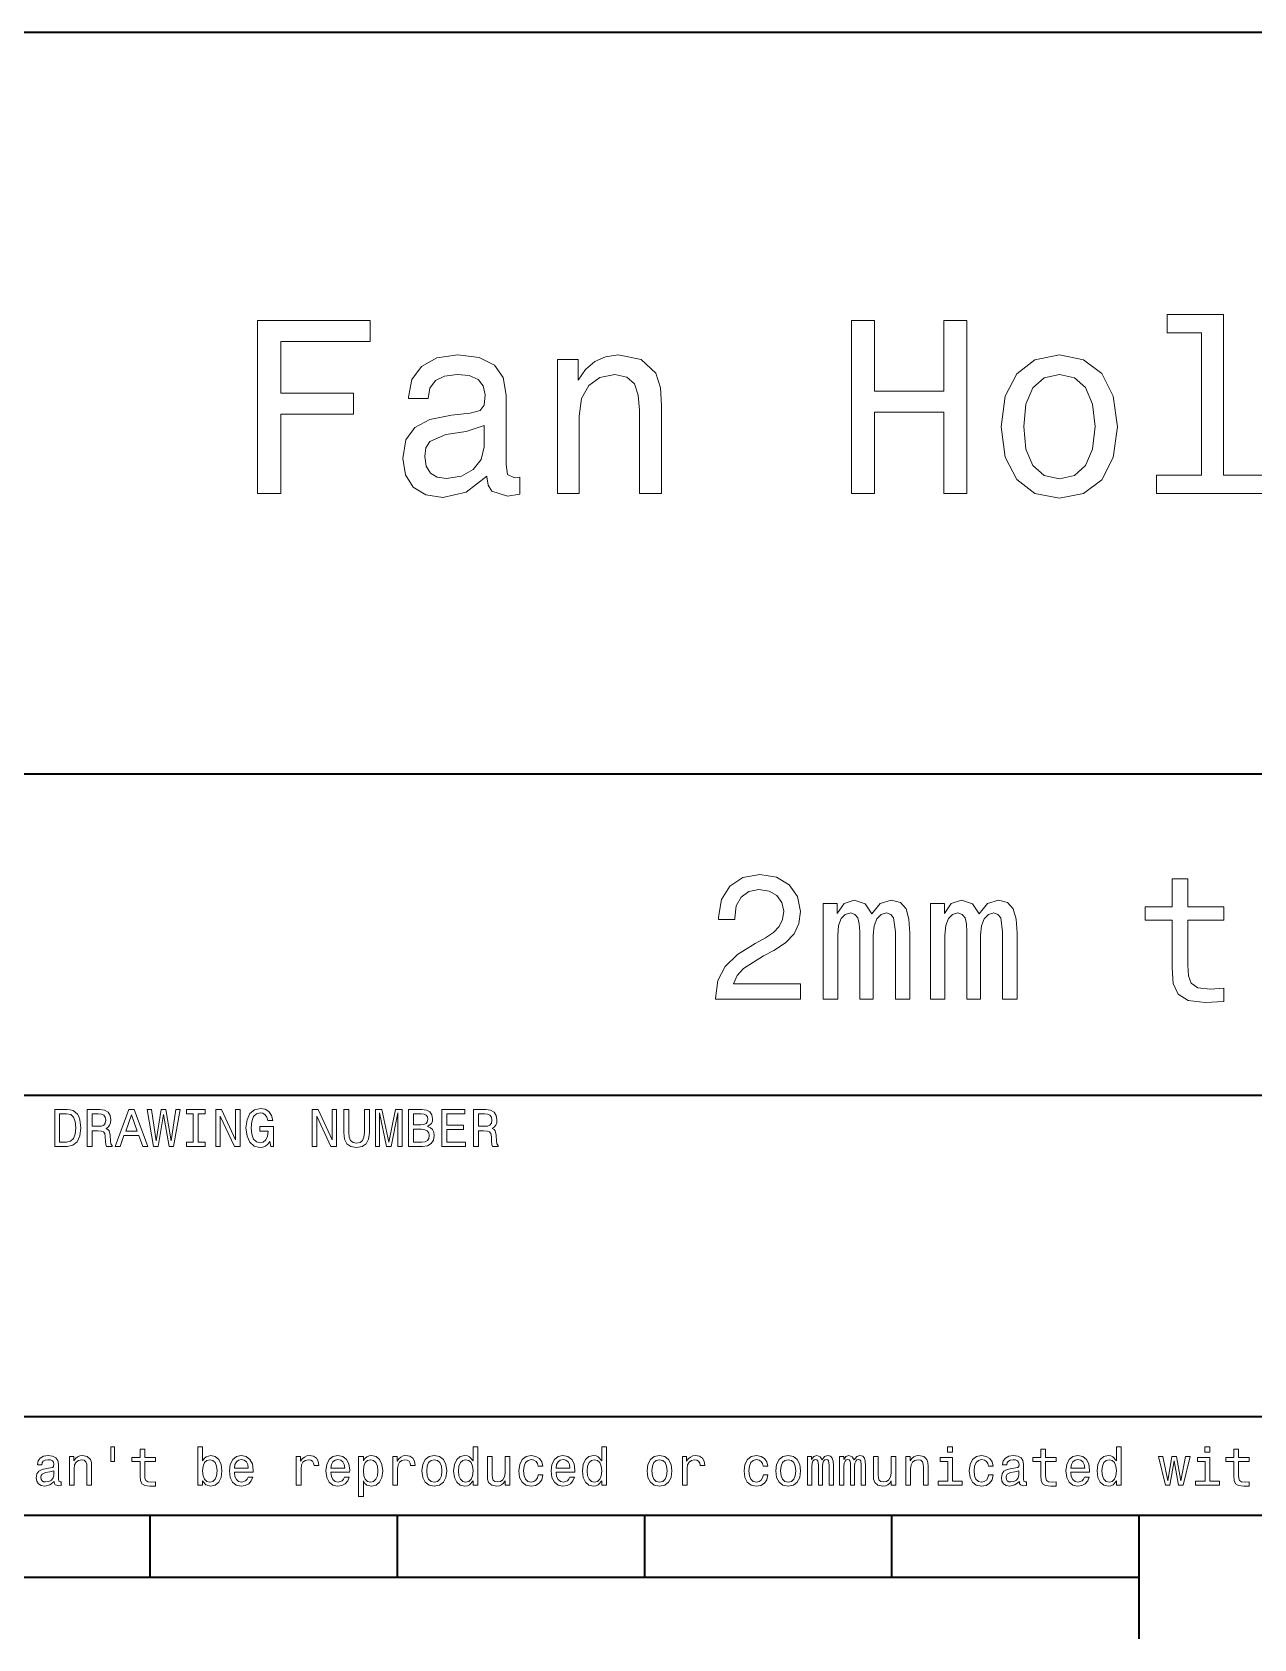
# Model space of a CAD drawing. Extents: x 0 to 420, y 0 to 297.
# Drawn here: x 265.2 to 314.6, y 5 to 70 of the extents above; entities that cross this region are included whole.
import ezdxf

# ---------------------------------------------------------------- set-up
doc = ezdxf.new("R2010")
doc.units = 0

msp = doc.modelspace()

# ---------------------------------------------------------------- linework, layer by layer
at = {"color": 7, "lineweight": 35}
for p, q in [((220, 70), (410, 70)), ((220, 40), (385, 40)), ((220, 27), (385, 27)), ((220, 14), (385, 14)), ((10, 10), (410, 10)), ((220, 10), (410, 10)), ((270, 10), (270, 7.5)), ((280, 10), (280, 7.5)), ((290, 10), (290, 7.5)), ((300, 10), (300, 7.5)), ((310, 10), (310, 5)), ((110, 7.5), (310, 7.5))]:
    msp.add_line(p, q, dxfattribs=at)
at = {"color": 7, "lineweight": 13}
for points in [[(312.533142, 57.82925), (312.533142, 52.079971), (310.707489, 52.079971), (310.707489, 51.333572), (315.236298, 51.333572), (315.236298, 52.079971), (313.420746, 52.079971), (313.420746, 58.575645), (311.141205, 58.575645), (311.141205, 57.82925)], [(274.355896, 51.333572), (275.293945, 51.333572), (275.293945, 54.551151), (278.239197, 54.551151), (278.239197, 55.388329), (275.293945, 55.388329), (275.293945, 57.486309), (278.914978, 57.486309), (278.914978, 58.333572), (274.355896, 58.333572)], [(298.371765, 51.333572), (299.309784, 51.333572), (299.309784, 54.621758), (302.113831, 54.621758), (302.113831, 51.333572), (303.041779, 51.333572), (303.041779, 58.333572), (302.113831, 58.333572), (302.113831, 55.479107), (299.309784, 55.479107), (299.309784, 58.333572), (298.371765, 58.333572)], [(283.625366, 52.039623), (283.625366, 52.009365), (283.675781, 51.666424), (283.827087, 51.424351), (284.462524, 51.232708), (284.956757, 51.3134), (284.956757, 51.999279), (284.744965, 51.969021), (284.462524, 52.100143), (284.412109, 52.503601), (284.412109, 55.307636), (284.291077, 56.023773), (283.938049, 56.528095), (283.322754, 56.830688), (282.455322, 56.941643), (281.608063, 56.820602), (280.982697, 56.477665), (280.589325, 55.943081), (280.458221, 55.23703), (280.458221, 55.176514), (281.255035, 55.176514), (281.325653, 55.600143), (281.547546, 55.902737), (281.910645, 56.084293), (282.425079, 56.1549), (282.919312, 56.104465), (283.272339, 55.953171), (283.484131, 55.690922), (283.554749, 55.327808), (283.514404, 54.904179), (283.353027, 54.692364), (282.949554, 54.591499), (282.193085, 54.510807), (281.325653, 54.32925), (280.710358, 54.006485), (280.34726, 53.502159), (280.236298, 52.755764), (280.337158, 52.090057), (280.649841, 51.595821), (281.154175, 51.283138), (281.850128, 51.172188), (282.788177, 51.384007)], [(286.479828, 51.333572), (287.367432, 51.333572), (287.367432, 54.460373), (287.458221, 55.176514), (287.750702, 55.701008), (288.20462, 56.023773), (288.809784, 56.144814), (289.293945, 56.043945), (289.596527, 55.771614), (289.747833, 55.317722), (289.798279, 54.712536), (289.798279, 51.333572), (290.685883, 51.333572), (290.685883, 54.894093), (290.645538, 55.610229), (290.463989, 56.20533), (289.868866, 56.75), (288.940918, 56.941643), (288.426514, 56.871037), (287.992798, 56.679394), (287.619598, 56.356628), (287.327087, 55.922909), (287.327087, 56.75), (286.479828, 56.75)], [(304.433716, 54.036743), (304.595093, 52.806194), (305.059082, 51.898415), (305.79538, 51.333572), (306.783875, 51.14193), (307.762238, 51.333572), (308.498566, 51.888329), (308.962524, 52.796108), (309.134003, 54.036743), (308.962524, 55.267288), (308.498566, 56.185158), (307.762238, 56.739914), (306.783875, 56.941643), (305.79538, 56.739914), (305.059082, 56.175072), (304.595093, 55.267288)], [(305.341492, 54.046829), (305.432281, 54.954609), (305.714691, 55.610229), (306.168579, 56.013687), (306.783875, 56.1549), (307.389038, 56.013687), (307.842926, 55.620316), (308.125366, 54.954609), (308.226227, 54.046829), (308.125366, 53.12896), (307.842926, 52.463257), (307.389038, 52.059795), (306.783875, 51.928673), (306.168579, 52.059795), (305.714691, 52.463257), (305.432281, 53.12896)], [(283.524506, 53.229828), (283.403442, 52.70533), (283.080688, 52.301872), (282.596527, 52.039623), (282.001434, 51.948845), (281.618164, 51.999279), (281.345825, 52.160664), (281.174347, 52.443081), (281.123901, 52.836452), (281.164246, 53.18948), (281.325653, 53.441643), (281.971191, 53.724064), (282.788177, 53.8451), (283.524506, 54.087173)], [(292.881866, 30.881124), (296.318451, 30.881124), (296.318451, 31.500721), (293.602325, 31.500721), (293.753601, 31.839338), (294.01297, 32.120319), (294.812683, 32.631844), (295.237762, 32.847984), (295.713257, 33.157784), (296.05188, 33.518013), (296.246399, 33.943085), (296.318451, 34.425793), (296.195984, 35.030979), (295.857361, 35.506485), (295.338623, 35.809078), (294.66861, 35.917149), (293.976959, 35.79467), (293.451019, 35.456051), (293.112396, 34.915707), (292.997131, 34.20245), (292.997131, 34.101585), (293.65274, 34.101585), (293.65274, 34.159222), (293.71759, 34.649136), (293.912109, 35.009365), (294.221924, 35.239914), (294.632568, 35.319164), (295.050446, 35.24712), (295.360229, 35.067001), (295.561981, 34.786022), (295.634003, 34.432999), (295.583588, 34.101585), (295.446686, 33.820606), (295.216156, 33.575649), (294.899139, 33.359512), (294.47406, 33.128963), (293.768036, 32.682278), (293.270905, 32.206772), (292.975525, 31.630404), (292.881866, 30.902739)], [(311.34726, 34.079971), (311.34726, 32.14193), (311.390503, 31.515131), (311.592224, 31.082853), (311.995697, 30.830692), (312.680115, 30.744236), (313.429413, 30.78026), (313.429413, 31.32781), (312.881866, 31.284582), (312.384735, 31.34222), (312.118164, 31.522335), (312.002899, 31.824928), (311.981262, 32.25), (311.981262, 34.079971), (313.429413, 34.079971), (313.429413, 34.620316), (311.981262, 34.620316), (311.981262, 35.751442), (311.34726, 35.751442), (311.34726, 34.620316), (310.252167, 34.620316), (310.252167, 34.079971)], [(297.233429, 30.881124), (297.817017, 30.881124), (297.817017, 33.467579), (297.853027, 33.856628), (297.96109, 34.137608), (298.126801, 34.303314), (298.342957, 34.368156), (298.515869, 34.31052), (298.631134, 34.166428), (298.688782, 33.921471), (298.710388, 33.597263), (298.710388, 30.881124), (299.257935, 30.881124), (299.257935, 33.467579), (299.293945, 33.849422), (299.402039, 34.130405), (299.574951, 34.303314), (299.791077, 34.368156), (299.963989, 34.31052), (300.079254, 34.166428), (300.151306, 33.597263), (300.151306, 30.881124), (300.734894, 30.881124), (300.734894, 33.554035), (300.698853, 34.108791), (300.583588, 34.533863), (300.353027, 34.793228), (299.978394, 34.886887), (299.53891, 34.742798), (299.200287, 34.324928), (298.933716, 34.735592), (298.48703, 34.886887), (298.076385, 34.742798), (297.79541, 34.339336), (297.79541, 34.75), (297.233429, 34.75)], [(301.570618, 30.881124), (302.154175, 30.881124), (302.154175, 33.467579), (302.190216, 33.856628), (302.298279, 34.137608), (302.463989, 34.303314), (302.680115, 34.368156), (302.853027, 34.31052), (302.968323, 34.166428), (303.02594, 33.921471), (303.047546, 33.597263), (303.047546, 30.881124), (303.595123, 30.881124), (303.595123, 33.467579), (303.631134, 33.849422), (303.739197, 34.130405), (303.912109, 34.303314), (304.128265, 34.368156), (304.301147, 34.31052), (304.416443, 34.166428), (304.488495, 33.597263), (304.488495, 30.881124), (305.072052, 30.881124), (305.072052, 33.554035), (305.036041, 34.108791), (304.920746, 34.533863), (304.690216, 34.793228), (304.315582, 34.886887), (303.876099, 34.742798), (303.537476, 34.324928), (303.270905, 34.735592), (302.824219, 34.886887), (302.413544, 34.742798), (302.132568, 34.339336), (302.132568, 34.75), (301.570618, 34.75)], [(266.648407, 26.418587), (266.149139, 26.418587), (266.149139, 24.918587), (266.648407, 24.918587), (266.884003, 24.966137), (267.059082, 25.11095), (267.167145, 25.34654), (267.206055, 25.668587), (267.171478, 25.997116), (267.128235, 26.126801), (267.067719, 26.230547), (266.892639, 26.371037), (266.778107, 26.405619)], [(266.63327, 26.239193), (266.797546, 26.206772), (266.909943, 26.107347), (266.976959, 25.930115), (266.998566, 25.668587), (266.974792, 25.415705), (266.907776, 25.238472), (266.793213, 25.132565), (266.63327, 25.097982), (266.350159, 25.097982), (266.350159, 26.239193)], [(267.469727, 24.918587), (267.670746, 24.918587), (267.670746, 25.551872), (267.876068, 25.551872), (268.027374, 25.545387), (268.122467, 25.515129), (268.174347, 25.443804), (268.195953, 25.31628), (268.206787, 25.121758), (268.219727, 24.994236), (268.245667, 24.918587), (268.472626, 24.918587), (268.472626, 24.959654), (268.422913, 25.020172), (268.405609, 25.132565), (268.390503, 25.37464), (268.35376, 25.554033), (268.304047, 25.610229), (268.226227, 25.651297), (268.312683, 25.70533), (268.373199, 25.780979), (268.412109, 25.87608), (268.425079, 25.990633), (268.394806, 26.17219), (268.30835, 26.308357), (268.16571, 26.39049), (267.971191, 26.418587), (267.469727, 26.418587)], [(267.914978, 26.234869), (268.046844, 26.221901), (268.139771, 26.180834), (268.19812, 26.105186), (268.21759, 25.986311), (268.195953, 25.86095), (268.137604, 25.785301), (268.038177, 25.746397), (267.902008, 25.73559), (267.670746, 25.73559), (267.670746, 26.234869)], [(268.595825, 24.918587), (268.794678, 24.918587), (268.952454, 25.359509), (269.551147, 25.359509), (269.708923, 24.918587), (269.912109, 24.918587), (269.363098, 26.420748), (269.142639, 26.420748)], [(269.021606, 25.543226), (269.252869, 26.204609), (269.484161, 25.543226)], [(270.145538, 24.918587), (270.335724, 24.918587), (270.55188, 26.21974), (270.774506, 24.918587), (270.956055, 24.918587), (271.219727, 26.420748), (271.046844, 26.420748), (270.860962, 25.14337), (270.646973, 26.420748), (270.458923, 26.420748), (270.249268, 25.14337), (270.063416, 26.420748), (269.886169, 26.420748)], [(271.755768, 25.100143), (271.479095, 25.100143), (271.479095, 24.918587), (272.231262, 24.918587), (272.231262, 25.100143), (271.95462, 25.100143), (271.95462, 26.23703), (272.231262, 26.23703), (272.231262, 26.418587), (271.479095, 26.418587), (271.479095, 26.23703), (271.755768, 26.23703)], [(272.663544, 24.918587), (272.842926, 24.918587), (272.842926, 26.148415), (273.417877, 24.918587), (273.649139, 24.918587), (273.649139, 26.418587), (273.46759, 26.418587), (273.46759, 25.188759), (272.899139, 26.418587), (272.663544, 26.418587)], [(274.853027, 25.119595), (274.889771, 24.918587), (274.997833, 24.918587), (274.997833, 25.729105), (274.451019, 25.729105), (274.451019, 25.545387), (274.788177, 25.545387), (274.788177, 25.532419), (274.762238, 25.333572), (274.693085, 25.186598), (274.587189, 25.093658), (274.455322, 25.0634), (274.30835, 25.102304), (274.193817, 25.219019), (274.120331, 25.411383), (274.094391, 25.675072), (274.118164, 25.936598), (274.19165, 26.128962), (274.30835, 26.245676), (274.466125, 26.286743), (274.574219, 26.265129), (274.662811, 26.204609), (274.727661, 26.103025), (274.764404, 25.966858), (274.978394, 25.966858), (274.92218, 26.174351), (274.816284, 26.329969), (274.667145, 26.425072), (274.479095, 26.459654), (274.232697, 26.405619), (274.046844, 26.247837), (273.927948, 25.999279), (273.886902, 25.668587), (273.927948, 25.335733), (274.046844, 25.087175), (274.221893, 24.929394), (274.442352, 24.87752), (274.565552, 24.894812), (274.675781, 24.93804), (274.770905, 25.013687)], [(276.567017, 24.918587), (276.746399, 24.918587), (276.746399, 26.148415), (277.32132, 24.918587), (277.552582, 24.918587), (277.552582, 26.418587), (277.371033, 26.418587), (277.371033, 25.188759), (276.802582, 26.418587), (276.567017, 26.418587)], [(277.844391, 25.489191), (277.874634, 25.219019), (277.969727, 25.026655), (278.1297, 24.916426), (278.360962, 24.87752), (278.590057, 24.916426), (278.75, 25.026655), (278.845093, 25.216858), (278.877533, 25.489191), (278.877533, 26.418587), (278.676514, 26.418587), (278.676514, 25.478386), (278.657074, 25.294668), (278.598694, 25.162823), (278.499268, 25.085012), (278.360962, 25.059076), (278.218292, 25.085012), (278.118866, 25.162823), (278.060516, 25.292505), (278.043243, 25.478386), (278.043243, 26.418587), (277.844391, 26.418587)], [(279.121765, 24.918587), (279.288177, 24.918587), (279.288177, 26.280258), (279.569153, 24.918587), (279.755035, 24.918587), (280.033875, 26.280258), (280.033875, 24.918587), (280.202454, 24.918587), (280.202454, 26.418587), (279.938751, 26.418587), (279.662109, 25.095819), (279.387604, 26.418587), (279.121765, 26.418587)], [(281.233429, 25.729105), (281.384735, 25.854465), (281.423645, 25.938759), (281.436615, 26.042505), (281.408508, 26.204609), (281.324219, 26.321325), (281.188049, 26.392651), (280.997833, 26.418587), (280.463989, 26.418587), (280.463989, 24.918587), (281.028107, 24.918587), (281.229095, 24.948847), (281.378235, 25.037462), (281.471191, 25.177952), (281.503601, 25.368155), (281.484161, 25.495676), (281.432281, 25.601583), (281.347992, 25.679394)], [(280.956787, 25.796108), (280.662842, 25.796108), (280.662842, 26.239193), (280.97406, 26.239193), (281.09079, 26.226223), (281.172913, 26.187319), (281.222626, 26.120316), (281.239929, 26.020893), (281.220459, 25.921469), (281.168579, 25.852304), (281.079987, 25.809076)], [(281.810516, 24.918587), (282.761536, 24.918587), (282.761536, 25.100143), (282.009369, 25.100143), (282.009369, 25.608068), (282.679382, 25.608068), (282.679382, 25.787462), (282.009369, 25.787462), (282.009369, 26.23703), (282.744232, 26.23703), (282.744232, 26.418587), (281.810516, 26.418587)], [(283.083588, 24.918587), (283.284576, 24.918587), (283.284576, 25.551872), (283.489929, 25.551872), (283.641205, 25.545387), (283.736328, 25.515129), (283.788177, 25.443804), (283.809814, 25.31628), (283.820618, 25.121758), (283.833588, 24.994236), (283.859497, 24.918587), (284.086456, 24.918587), (284.086456, 24.959654), (284.036743, 25.020172), (284.01947, 25.132565), (284.004333, 25.37464), (283.96759, 25.554033), (283.917877, 25.610229), (283.840057, 25.651297), (283.926514, 25.70533), (283.98703, 25.780979), (284.02594, 25.87608), (284.03891, 25.990633), (284.008636, 26.17219), (283.92218, 26.308357), (283.779541, 26.39049), (283.585022, 26.418587), (283.083588, 26.418587)], [(283.528809, 26.234869), (283.660675, 26.221901), (283.753601, 26.180834), (283.811951, 26.105186), (283.831421, 25.986311), (283.809814, 25.86095), (283.751434, 25.785301), (283.652008, 25.746397), (283.515839, 25.73559), (283.284576, 25.73559), (283.284576, 26.234869)], [(281.004333, 25.097982), (280.662842, 25.097982), (280.662842, 25.614552), (280.984863, 25.614552), (281.121033, 25.599422), (281.218292, 25.554033), (281.276672, 25.476223), (281.296112, 25.363832), (281.276672, 25.244955), (281.222626, 25.162823), (281.131836, 25.113111)], [(266.131836, 11.365634), (266.131836, 11.35915), (266.142639, 11.285663), (266.175049, 11.233789), (266.311218, 11.192723), (266.417145, 11.210014), (266.417145, 11.356989), (266.371765, 11.350505), (266.311218, 11.378602), (266.300415, 11.465057), (266.300415, 12.065923), (266.274475, 12.21938), (266.198853, 12.32745), (266.066986, 12.392291), (265.881104, 12.416066), (265.699554, 12.39013), (265.565552, 12.316643), (265.481262, 12.202089), (265.453156, 12.050793), (265.453156, 12.037825), (265.623901, 12.037825), (265.639038, 12.128603), (265.686584, 12.193444), (265.764404, 12.232349), (265.874634, 12.247478), (265.98053, 12.236671), (266.056183, 12.204251), (266.101562, 12.148055), (266.116699, 12.070245), (266.108063, 11.979467), (266.073486, 11.934078), (265.98703, 11.912464), (265.824921, 11.895173), (265.639038, 11.856268), (265.507202, 11.787104), (265.429382, 11.679035), (265.405609, 11.519093), (265.427216, 11.376441), (265.494232, 11.270534), (265.602295, 11.20353), (265.751434, 11.179755), (265.952454, 11.225144)], [(266.7435, 11.214337), (266.933716, 11.214337), (266.933716, 11.884366), (266.953156, 12.037825), (267.015839, 12.150216), (267.113098, 12.21938), (267.242798, 12.245317), (267.346527, 12.223703), (267.411377, 12.165346), (267.443787, 12.068084), (267.45459, 11.938401), (267.45459, 11.214337), (267.644806, 11.214337), (267.644806, 11.977305), (267.636169, 12.130764), (267.59726, 12.258286), (267.469727, 12.375), (267.270874, 12.416066), (267.160645, 12.400937), (267.067719, 12.359871), (266.987732, 12.290707), (266.925049, 12.197767), (266.925049, 12.375), (266.7435, 12.375)], [(268.420746, 12.768372), (268.420746, 12.180475), (268.565552, 12.180475), (268.565552, 12.768372)], [(269.600861, 12.173991), (269.600861, 11.59258), (269.613831, 11.404539), (269.674347, 11.274856), (269.79538, 11.199207), (270.000702, 11.173271), (270.225494, 11.184078), (270.225494, 11.348343), (270.061218, 11.335375), (269.912079, 11.352666), (269.832123, 11.4067), (269.797546, 11.497478), (269.791046, 11.625), (269.791046, 12.173991), (270.225494, 12.173991), (270.225494, 12.336096), (269.791046, 12.336096), (269.791046, 12.675432), (269.600861, 12.675432), (269.600861, 12.336096), (269.272339, 12.336096), (269.272339, 12.173991)], [(272.127502, 11.393732), (272.268005, 11.227305), (272.460358, 11.173271), (272.641907, 11.214337), (272.786743, 11.337536), (272.877502, 11.534222), (272.912079, 11.79575), (272.877502, 12.057277), (272.784576, 12.251801), (272.641907, 12.372839), (272.460358, 12.416066), (272.270142, 12.359871), (272.192352, 12.290707), (272.127502, 12.197767), (272.127502, 12.766211), (271.937317, 12.766211), (271.937317, 11.214337), (272.127502, 11.214337)], [(273.41568, 11.739553), (274.176514, 11.739553), (274.17865, 11.82817), (274.144073, 12.076729), (274.048981, 12.262609), (273.897675, 12.375), (273.696655, 12.416066), (273.5, 12.372839), (273.348694, 12.251801), (273.251434, 12.055116), (273.216858, 11.79575), (273.249268, 11.5299), (273.346527, 11.335375), (273.495667, 11.214337), (273.690186, 11.173271), (273.858765, 11.201369), (273.997101, 11.274856), (274.098694, 11.391571), (274.157043, 11.547191), (273.968994, 11.547191), (273.930115, 11.460735), (273.873901, 11.395893), (273.713959, 11.34402), (273.590759, 11.367796), (273.497833, 11.443444), (273.437317, 11.566643), (273.41568, 11.733069)], [(275.922882, 11.214337), (276.113098, 11.214337), (276.113098, 11.877882), (276.132538, 12.037825), (276.190918, 12.152378), (276.286011, 12.221542), (276.413513, 12.245317), (276.508636, 12.230187), (276.579956, 12.18696), (276.623169, 12.113473), (276.638306, 12.01405), (276.830688, 12.01405), (276.804749, 12.189121), (276.733398, 12.314482), (276.614532, 12.39013), (276.452423, 12.416066), (276.342194, 12.398775), (276.247101, 12.355548), (276.162811, 12.282061), (276.095795, 12.182637), (276.095795, 12.375), (275.922882, 12.375)], [(277.319153, 11.739553), (278.079956, 11.739553), (278.082123, 11.82817), (278.047546, 12.076729), (277.952423, 12.262609), (277.801147, 12.375), (277.600128, 12.416066), (277.403442, 12.372839), (277.252136, 12.251801), (277.154877, 12.055116), (277.1203, 11.79575), (277.15271, 11.5299), (277.249969, 11.335375), (277.399109, 11.214337), (277.593628, 11.173271), (277.762238, 11.201369), (277.900543, 11.274856), (278.002136, 11.391571), (278.060486, 11.547191), (277.872467, 11.547191), (277.833557, 11.460735), (277.777344, 11.395893), (277.617401, 11.34402), (277.494202, 11.367796), (277.401276, 11.443444), (277.340759, 11.566643), (277.319153, 11.733069)], [(278.63327, 12.195605), (278.63327, 12.375), (278.443054, 12.375), (278.443054, 10.76477), (278.63327, 10.76477), (278.63327, 11.391571), (278.700256, 11.289986), (278.775909, 11.222982), (278.966125, 11.173271), (279.147675, 11.214337), (279.290314, 11.337536), (279.38327, 11.532061), (279.417847, 11.79575), (279.38327, 12.057277), (279.290314, 12.251801), (279.147675, 12.372839), (278.966125, 12.416066), (278.862366, 12.403098), (278.773743, 12.362032), (278.69812, 12.292868)], [(279.826355, 11.214337), (280.016541, 11.214337), (280.016541, 11.877882), (280.036011, 12.037825), (280.09436, 12.152378), (280.189453, 12.221542), (280.316986, 12.245317), (280.412079, 12.230187), (280.483398, 12.18696), (280.526642, 12.113473), (280.541748, 12.01405), (280.734131, 12.01405), (280.708191, 12.189121), (280.636871, 12.314482), (280.517975, 12.39013), (280.355896, 12.416066), (280.245667, 12.398775), (280.150543, 12.355548), (280.066254, 12.282061), (279.999268, 12.182637), (279.999268, 12.375), (279.826355, 12.375)], [(280.999969, 11.793588), (281.034546, 11.5299), (281.133972, 11.335375), (281.291748, 11.214337), (281.503571, 11.173271), (281.713226, 11.214337), (281.871002, 11.333214), (281.970428, 11.527738), (282.007172, 11.793588), (281.970428, 12.057277), (281.871002, 12.253963), (281.713226, 12.372839), (281.503571, 12.416066), (281.291748, 12.372839), (281.133972, 12.251801), (281.034546, 12.057277)], [(283.070587, 11.393732), (283.070587, 11.214337), (283.260773, 11.214337), (283.260773, 12.766211), (283.072754, 12.766211), (283.072754, 12.197767), (282.927917, 12.362032), (282.839294, 12.400937), (282.737732, 12.416066), (282.554016, 12.372839), (282.411346, 12.251801), (282.31842, 12.057277), (282.286011, 11.79575), (282.31842, 11.534222), (282.411346, 11.337536), (282.554016, 11.214337), (282.737732, 11.173271), (282.839294, 11.188401), (282.930084, 11.227305)], [(284.553284, 12.375), (284.363098, 12.375), (284.363098, 11.704971), (284.341461, 11.549352), (284.278778, 11.43696), (284.181519, 11.367796), (284.054016, 11.346182), (283.952423, 11.363473), (283.887573, 11.415346), (283.85083, 11.503963), (283.842194, 11.629323), (283.842194, 12.375), (283.651978, 12.375), (283.651978, 11.612032), (283.658478, 11.458573), (283.699524, 11.331052), (283.82489, 11.214337), (284.025909, 11.173271), (284.133972, 11.188401), (284.226929, 11.227305), (284.306885, 11.294309), (284.371735, 11.391571), (284.371735, 11.214337), (284.553284, 11.214337)], [(285.698822, 11.990274), (285.886841, 11.990274), (285.847961, 12.163185), (285.755005, 12.299352), (285.610199, 12.383646), (285.42215, 12.416066), (285.214661, 12.372839), (285.056885, 12.251801), (284.957458, 12.055116), (284.922882, 11.791427), (284.955292, 11.5299), (285.052551, 11.335375), (285.206024, 11.214337), (285.41568, 11.173271), (285.601562, 11.205692), (285.746368, 11.29647), (285.845795, 11.439121), (285.889038, 11.629323), (285.707458, 11.629323), (285.675049, 11.508286), (285.614532, 11.417507), (285.528076, 11.361311), (285.42215, 11.34402), (285.290314, 11.372118), (285.195221, 11.458573), (285.136841, 11.599064), (285.117401, 11.797911), (285.136841, 11.992435), (285.197388, 12.132925), (285.294647, 12.21938), (285.42215, 12.24964), (285.534546, 12.230187), (285.618835, 12.180475), (285.675049, 12.098343)], [(286.427216, 11.739553), (287.188019, 11.739553), (287.190186, 11.82817), (287.155579, 12.076729), (287.060486, 12.262609), (286.90918, 12.375), (286.708191, 12.416066), (286.511505, 12.372839), (286.360199, 12.251801), (286.262939, 12.055116), (286.228363, 11.79575), (286.260773, 11.5299), (286.358032, 11.335375), (286.507172, 11.214337), (286.701691, 11.173271), (286.8703, 11.201369), (287.008606, 11.274856), (287.110199, 11.391571), (287.168579, 11.547191), (286.98053, 11.547191), (286.94162, 11.460735), (286.885437, 11.395893), (286.725464, 11.34402), (286.602295, 11.367796), (286.509338, 11.443444), (286.448822, 11.566643), (286.427216, 11.733069)], [(288.275208, 11.393732), (288.275208, 11.214337), (288.465393, 11.214337), (288.465393, 12.766211), (288.277344, 12.766211), (288.277344, 12.197767), (288.132538, 12.362032), (288.043915, 12.400937), (287.942322, 12.416066), (287.758606, 12.372839), (287.615967, 12.251801), (287.523041, 12.057277), (287.490601, 11.79575), (287.523041, 11.534222), (287.615967, 11.337536), (287.758606, 11.214337), (287.942322, 11.173271), (288.043915, 11.188401), (288.134705, 11.227305)], [(290.108032, 11.793588), (290.142639, 11.5299), (290.242065, 11.335375), (290.399841, 11.214337), (290.611633, 11.173271), (290.821289, 11.214337), (290.979095, 11.333214), (291.078491, 11.527738), (291.115265, 11.793588), (291.078491, 12.057277), (290.979095, 12.253963), (290.821289, 12.372839), (290.611633, 12.416066), (290.399841, 12.372839), (290.242065, 12.251801), (290.142639, 12.057277)], [(291.536743, 11.214337), (291.726929, 11.214337), (291.726929, 11.877882), (291.746368, 12.037825), (291.804749, 12.152378), (291.899841, 12.221542), (292.027344, 12.245317), (292.122467, 12.230187), (292.193787, 12.18696), (292.237, 12.113473), (292.252136, 12.01405), (292.444519, 12.01405), (292.418579, 12.189121), (292.347229, 12.314482), (292.228363, 12.39013), (292.066254, 12.416066), (291.956024, 12.398775), (291.860931, 12.355548), (291.776642, 12.282061), (291.709625, 12.182637), (291.709625, 12.375), (291.536743, 12.375)], [(294.806885, 11.990274), (294.994934, 11.990274), (294.956055, 12.163185), (294.863098, 12.299352), (294.718292, 12.383646), (294.530243, 12.416066), (294.322754, 12.372839), (294.164978, 12.251801), (294.065552, 12.055116), (294.030975, 11.791427), (294.063385, 11.5299), (294.160645, 11.335375), (294.314117, 11.214337), (294.523773, 11.173271), (294.709656, 11.205692), (294.854462, 11.29647), (294.953888, 11.439121), (294.997101, 11.629323), (294.815552, 11.629323), (294.783142, 11.508286), (294.722595, 11.417507), (294.636169, 11.361311), (294.530243, 11.34402), (294.398407, 11.372118), (294.303284, 11.458573), (294.244934, 11.599064), (294.225494, 11.797911), (294.244934, 11.992435), (294.305481, 12.132925), (294.40271, 12.21938), (294.530243, 12.24964), (294.642639, 12.230187), (294.726929, 12.180475), (294.783142, 12.098343)], [(295.312683, 11.793588), (295.34726, 11.5299), (295.446686, 11.335375), (295.604462, 11.214337), (295.816284, 11.173271), (296.02594, 11.214337), (296.183716, 11.333214), (296.283142, 11.527738), (296.319885, 11.793588), (296.283142, 12.057277), (296.183716, 12.253963), (296.02594, 12.372839), (295.816284, 12.416066), (295.604462, 12.372839), (295.446686, 12.251801), (295.34726, 12.057277)], [(296.59436, 11.214337), (296.76944, 11.214337), (296.76944, 11.990274), (296.780243, 12.106989), (296.812683, 12.191282), (296.862366, 12.240994), (296.927216, 12.260447), (296.979095, 12.243155), (297.013672, 12.199928), (297.030975, 12.126441), (297.037445, 12.029179), (297.037445, 11.214337), (297.201721, 11.214337), (297.201721, 11.990274), (297.212524, 12.104827), (297.244934, 12.189121), (297.296814, 12.240994), (297.361664, 12.260447), (297.413544, 12.243155), (297.44812, 12.199928), (297.469727, 12.029179), (297.469727, 11.214337), (297.644806, 11.214337), (297.644806, 12.016211), (297.634003, 12.182637), (297.599426, 12.310159), (297.530243, 12.387968), (297.417847, 12.416066), (297.286011, 12.372839), (297.184448, 12.247478), (297.104462, 12.370678), (296.970459, 12.416066), (296.84726, 12.372839), (296.76297, 12.251801), (296.76297, 12.375), (296.59436, 12.375)], [(297.895538, 11.214337), (298.070618, 11.214337), (298.070618, 11.990274), (298.081421, 12.106989), (298.113831, 12.191282), (298.163544, 12.240994), (298.228394, 12.260447), (298.280243, 12.243155), (298.314819, 12.199928), (298.332123, 12.126441), (298.338623, 12.029179), (298.338623, 11.214337), (298.502869, 11.214337), (298.502869, 11.990274), (298.513672, 12.104827), (298.546112, 12.189121), (298.597961, 12.240994), (298.662811, 12.260447), (298.714691, 12.243155), (298.749268, 12.199928), (298.770874, 12.029179), (298.770874, 11.214337), (298.945953, 11.214337), (298.945953, 12.016211), (298.93515, 12.182637), (298.900574, 12.310159), (298.831421, 12.387968), (298.719025, 12.416066), (298.587158, 12.372839), (298.485596, 12.247478), (298.405609, 12.370678), (298.271606, 12.416066), (298.148407, 12.372839), (298.064117, 12.251801), (298.064117, 12.375), (297.895538, 12.375)], [(300.167145, 12.375), (299.976929, 12.375), (299.976929, 11.704971), (299.955322, 11.549352), (299.892639, 11.43696), (299.79538, 11.367796), (299.667847, 11.346182), (299.566284, 11.363473), (299.501434, 11.415346), (299.464691, 11.503963), (299.456055, 11.629323), (299.456055, 12.375), (299.265839, 12.375), (299.265839, 11.612032), (299.272339, 11.458573), (299.313416, 11.331052), (299.438751, 11.214337), (299.639771, 11.173271), (299.747833, 11.188401), (299.840759, 11.227305), (299.920746, 11.294309), (299.985596, 11.391571), (299.985596, 11.214337), (300.167145, 11.214337)], [(300.573486, 11.214337), (300.763672, 11.214337), (300.763672, 11.884366), (300.783142, 12.037825), (300.845825, 12.150216), (300.943085, 12.21938), (301.072754, 12.245317), (301.176514, 12.223703), (301.241364, 12.165346), (301.273773, 12.068084), (301.284576, 11.938401), (301.284576, 11.214337), (301.474792, 11.214337), (301.474792, 11.977305), (301.466125, 12.130764), (301.427246, 12.258286), (301.299713, 12.375), (301.100861, 12.416066), (300.990631, 12.400937), (300.897705, 12.359871), (300.817719, 12.290707), (300.755035, 12.197767), (300.755035, 12.375), (300.573486, 12.375)], [(302.462524, 12.766211), (302.261536, 12.766211), (302.261536, 12.550073), (302.462524, 12.550073)], [(303.914978, 11.990274), (304.103027, 11.990274), (304.064117, 12.163185), (303.971191, 12.299352), (303.826355, 12.383646), (303.638336, 12.416066), (303.430847, 12.372839), (303.273071, 12.251801), (303.173645, 12.055116), (303.139038, 11.791427), (303.171478, 11.5299), (303.268738, 11.335375), (303.42218, 11.214337), (303.631836, 11.173271), (303.817719, 11.205692), (303.962524, 11.29647), (304.061951, 11.439121), (304.105194, 11.629323), (303.923645, 11.629323), (303.891205, 11.508286), (303.830688, 11.417507), (303.744232, 11.361311), (303.638336, 11.34402), (303.50647, 11.372118), (303.411377, 11.458573), (303.353027, 11.599064), (303.333588, 11.797911), (303.353027, 11.992435), (303.413544, 12.132925), (303.510803, 12.21938), (303.638336, 12.24964), (303.750732, 12.230187), (303.835022, 12.180475), (303.891205, 12.098343)], [(305.166443, 11.365634), (305.166443, 11.35915), (305.177246, 11.285663), (305.209656, 11.233789), (305.345825, 11.192723), (305.451721, 11.210014), (305.451721, 11.356989), (305.406342, 11.350505), (305.345825, 11.378602), (305.335022, 11.465057), (305.335022, 12.065923), (305.309082, 12.21938), (305.233429, 12.32745), (305.101593, 12.392291), (304.91571, 12.416066), (304.734161, 12.39013), (304.600159, 12.316643), (304.515869, 12.202089), (304.487762, 12.050793), (304.487762, 12.037825), (304.658508, 12.037825), (304.673645, 12.128603), (304.721191, 12.193444), (304.799011, 12.232349), (304.909241, 12.247478), (305.015137, 12.236671), (305.09079, 12.204251), (305.136169, 12.148055), (305.151306, 12.070245), (305.142639, 11.979467), (305.108093, 11.934078), (305.021606, 11.912464), (304.859497, 11.895173), (304.673645, 11.856268), (304.541809, 11.787104), (304.463989, 11.679035), (304.440216, 11.519093), (304.461823, 11.376441), (304.528809, 11.270534), (304.636902, 11.20353), (304.786011, 11.179755), (304.98703, 11.225144)], [(306.033142, 12.173991), (306.033142, 11.59258), (306.046112, 11.404539), (306.106628, 11.274856), (306.227661, 11.199207), (306.433014, 11.173271), (306.657776, 11.184078), (306.657776, 11.348343), (306.49353, 11.335375), (306.344391, 11.352666), (306.264404, 11.4067), (306.229828, 11.497478), (306.223358, 11.625), (306.223358, 12.173991), (306.657776, 12.173991), (306.657776, 12.336096), (306.223358, 12.336096), (306.223358, 12.675432), (306.033142, 12.675432), (306.033142, 12.336096), (305.70462, 12.336096), (305.70462, 12.173991)], [(307.245697, 11.739553), (308.0065, 11.739553), (308.008667, 11.82817), (307.97406, 12.076729), (307.878967, 12.262609), (307.727661, 12.375), (307.526672, 12.416066), (307.329987, 12.372839), (307.17868, 12.251801), (307.081421, 12.055116), (307.046844, 11.79575), (307.079254, 11.5299), (307.176514, 11.335375), (307.325653, 11.214337), (307.520172, 11.173271), (307.688782, 11.201369), (307.827087, 11.274856), (307.92868, 11.391571), (307.987061, 11.547191), (307.799011, 11.547191), (307.760101, 11.460735), (307.703918, 11.395893), (307.543945, 11.34402), (307.420776, 11.367796), (307.32782, 11.443444), (307.267303, 11.566643), (307.245697, 11.733069)], [(309.093689, 11.393732), (309.093689, 11.214337), (309.283875, 11.214337), (309.283875, 12.766211), (309.095825, 12.766211), (309.095825, 12.197767), (308.951019, 12.362032), (308.862396, 12.400937), (308.760803, 12.416066), (308.577087, 12.372839), (308.434448, 12.251801), (308.341522, 12.057277), (308.309082, 11.79575), (308.341522, 11.534222), (308.434448, 11.337536), (308.577087, 11.214337), (308.760803, 11.173271), (308.862396, 11.188401), (308.953186, 11.227305)], [(311.257233, 11.214337), (311.430115, 12.199928), (311.603027, 11.214337), (311.784607, 11.214337), (312.069885, 12.375), (311.886169, 12.375), (311.693817, 11.389409), (311.523071, 12.375), (311.335022, 12.375), (311.164276, 11.389409), (310.971924, 12.375), (310.790344, 12.375), (311.075684, 11.214337)], [(312.871765, 12.766211), (312.670776, 12.766211), (312.670776, 12.550073), (312.871765, 12.550073)], [(313.840088, 12.173991), (313.840088, 11.59258), (313.853058, 11.404539), (313.913574, 11.274856), (314.034607, 11.199207), (314.239929, 11.173271), (314.464722, 11.184078), (314.464722, 11.348343), (314.300446, 11.335375), (314.151306, 11.352666), (314.07135, 11.4067), (314.036774, 11.497478), (314.030273, 11.625), (314.030273, 12.173991), (314.464722, 12.173991), (314.464722, 12.336096), (314.030273, 12.336096), (314.030273, 12.675432), (313.840088, 12.675432), (313.840088, 12.336096), (313.511536, 12.336096), (313.511536, 12.173991)], [(266.110229, 11.620677), (266.08429, 11.508286), (266.015137, 11.42183), (265.911377, 11.365634), (265.783844, 11.346182), (265.701721, 11.356989), (265.643372, 11.391571), (265.606628, 11.452089), (265.595825, 11.536384), (265.604462, 11.612032), (265.639038, 11.666066), (265.777374, 11.726585), (265.952454, 11.752522), (266.110229, 11.804395)], [(272.71756, 11.79575), (272.695953, 11.601225), (272.637604, 11.458573), (272.544647, 11.372118), (272.427948, 11.34402), (272.300415, 11.372118), (272.207489, 11.458573), (272.149109, 11.599064), (272.129669, 11.79575), (272.149109, 11.990274), (272.207489, 12.130764), (272.300415, 12.215057), (272.427948, 12.245317), (272.544647, 12.215057), (272.637604, 12.128603), (272.695953, 11.988112)], [(273.41568, 11.899496), (273.439453, 12.048632), (273.497833, 12.158862), (273.586426, 12.225864), (273.703156, 12.24964), (273.817719, 12.225864), (273.906311, 12.158862), (273.960358, 12.048632), (273.979797, 11.899496)], [(277.319153, 11.899496), (277.342926, 12.048632), (277.401276, 12.158862), (277.489899, 12.225864), (277.606598, 12.24964), (277.721161, 12.225864), (277.809784, 12.158862), (277.8638, 12.048632), (277.88327, 11.899496)], [(278.933685, 11.34402), (278.806183, 11.372118), (278.713226, 11.458573), (278.654877, 11.599064), (278.635437, 11.79575), (278.654877, 11.990274), (278.713226, 12.130764), (278.806183, 12.215057), (278.933685, 12.245317), (279.050415, 12.215057), (279.143341, 12.128603), (279.201721, 11.988112), (279.223328, 11.79575), (279.201721, 11.601225), (279.143341, 11.458573), (279.050415, 11.372118)], [(281.194489, 11.79575), (281.213959, 11.990274), (281.274475, 12.130764), (281.371735, 12.217219), (281.503571, 12.247478), (281.63327, 12.217219), (281.73053, 12.132925), (281.791046, 11.990274), (281.812653, 11.79575), (281.791046, 11.599064), (281.73053, 11.456412), (281.63327, 11.369957), (281.503571, 11.341859), (281.371735, 11.369957), (281.274475, 11.456412), (281.213959, 11.599064)], [(282.770142, 12.245317), (282.895508, 12.215057), (282.990601, 12.130764), (283.046814, 11.990274), (283.06842, 11.79575), (283.046814, 11.599064), (282.990601, 11.458573), (282.895508, 11.372118), (282.770142, 11.34402), (282.651276, 11.372118), (282.560486, 11.458573), (282.499969, 11.601225), (282.48053, 11.79575), (282.499969, 11.988112), (282.560486, 12.128603), (282.651276, 12.215057)], [(286.427216, 11.899496), (286.450989, 12.048632), (286.509338, 12.158862), (286.597961, 12.225864), (286.714661, 12.24964), (286.829224, 12.225864), (286.917847, 12.158862), (286.971863, 12.048632), (286.991333, 11.899496)], [(287.974762, 12.245317), (288.100128, 12.215057), (288.195221, 12.130764), (288.251404, 11.990274), (288.273041, 11.79575), (288.251404, 11.599064), (288.195221, 11.458573), (288.100128, 11.372118), (287.974762, 11.34402), (287.855896, 11.372118), (287.765106, 11.458573), (287.70459, 11.601225), (287.68512, 11.79575), (287.70459, 11.988112), (287.765106, 12.128603), (287.855896, 12.215057)], [(290.302582, 11.79575), (290.322021, 11.990274), (290.382538, 12.130764), (290.479797, 12.217219), (290.611633, 12.247478), (290.741333, 12.217219), (290.838593, 12.132925), (290.899109, 11.990274), (290.920715, 11.79575), (290.899109, 11.599064), (290.838593, 11.456412), (290.741333, 11.369957), (290.611633, 11.341859), (290.479797, 11.369957), (290.382538, 11.456412), (290.322021, 11.599064)], [(295.507202, 11.79575), (295.526642, 11.990274), (295.587158, 12.130764), (295.684418, 12.217219), (295.816284, 12.247478), (295.945953, 12.217219), (296.043213, 12.132925), (296.103729, 11.990274), (296.125366, 11.79575), (296.103729, 11.599064), (296.043213, 11.456412), (295.945953, 11.369957), (295.816284, 11.341859), (295.684418, 11.369957), (295.587158, 11.456412), (295.526642, 11.599064)], [(302.456055, 11.37428), (302.456055, 12.336096), (301.96759, 12.336096), (301.96759, 12.173991), (302.265869, 12.173991), (302.265869, 11.37428), (301.876801, 11.37428), (301.876801, 11.214337), (302.849426, 11.214337), (302.849426, 11.37428)], [(305.144836, 11.620677), (305.118896, 11.508286), (305.049713, 11.42183), (304.945984, 11.365634), (304.818451, 11.346182), (304.736328, 11.356989), (304.677979, 11.391571), (304.641205, 11.452089), (304.630402, 11.536384), (304.639038, 11.612032), (304.673645, 11.666066), (304.811951, 11.726585), (304.98703, 11.752522), (305.144836, 11.804395)], [(307.245697, 11.899496), (307.26947, 12.048632), (307.32782, 12.158862), (307.416443, 12.225864), (307.533142, 12.24964), (307.647705, 12.225864), (307.736328, 12.158862), (307.790344, 12.048632), (307.809814, 11.899496)], [(308.793243, 12.245317), (308.91861, 12.215057), (309.013702, 12.130764), (309.069885, 11.990274), (309.091522, 11.79575), (309.069885, 11.599064), (309.013702, 11.458573), (308.91861, 11.372118), (308.793243, 11.34402), (308.674377, 11.372118), (308.583588, 11.458573), (308.523071, 11.601225), (308.503601, 11.79575), (308.523071, 11.988112), (308.583588, 12.128603), (308.674377, 12.215057)], [(312.865295, 11.37428), (312.865295, 12.336096), (312.376831, 12.336096), (312.376831, 12.173991), (312.67511, 12.173991), (312.67511, 11.37428), (312.286041, 11.37428), (312.286041, 11.214337), (313.258667, 11.214337), (313.258667, 11.37428)]]:
    msp.add_lwpolyline(points, close=True, dxfattribs=at)

doc.saveas('drawing.dxf')
